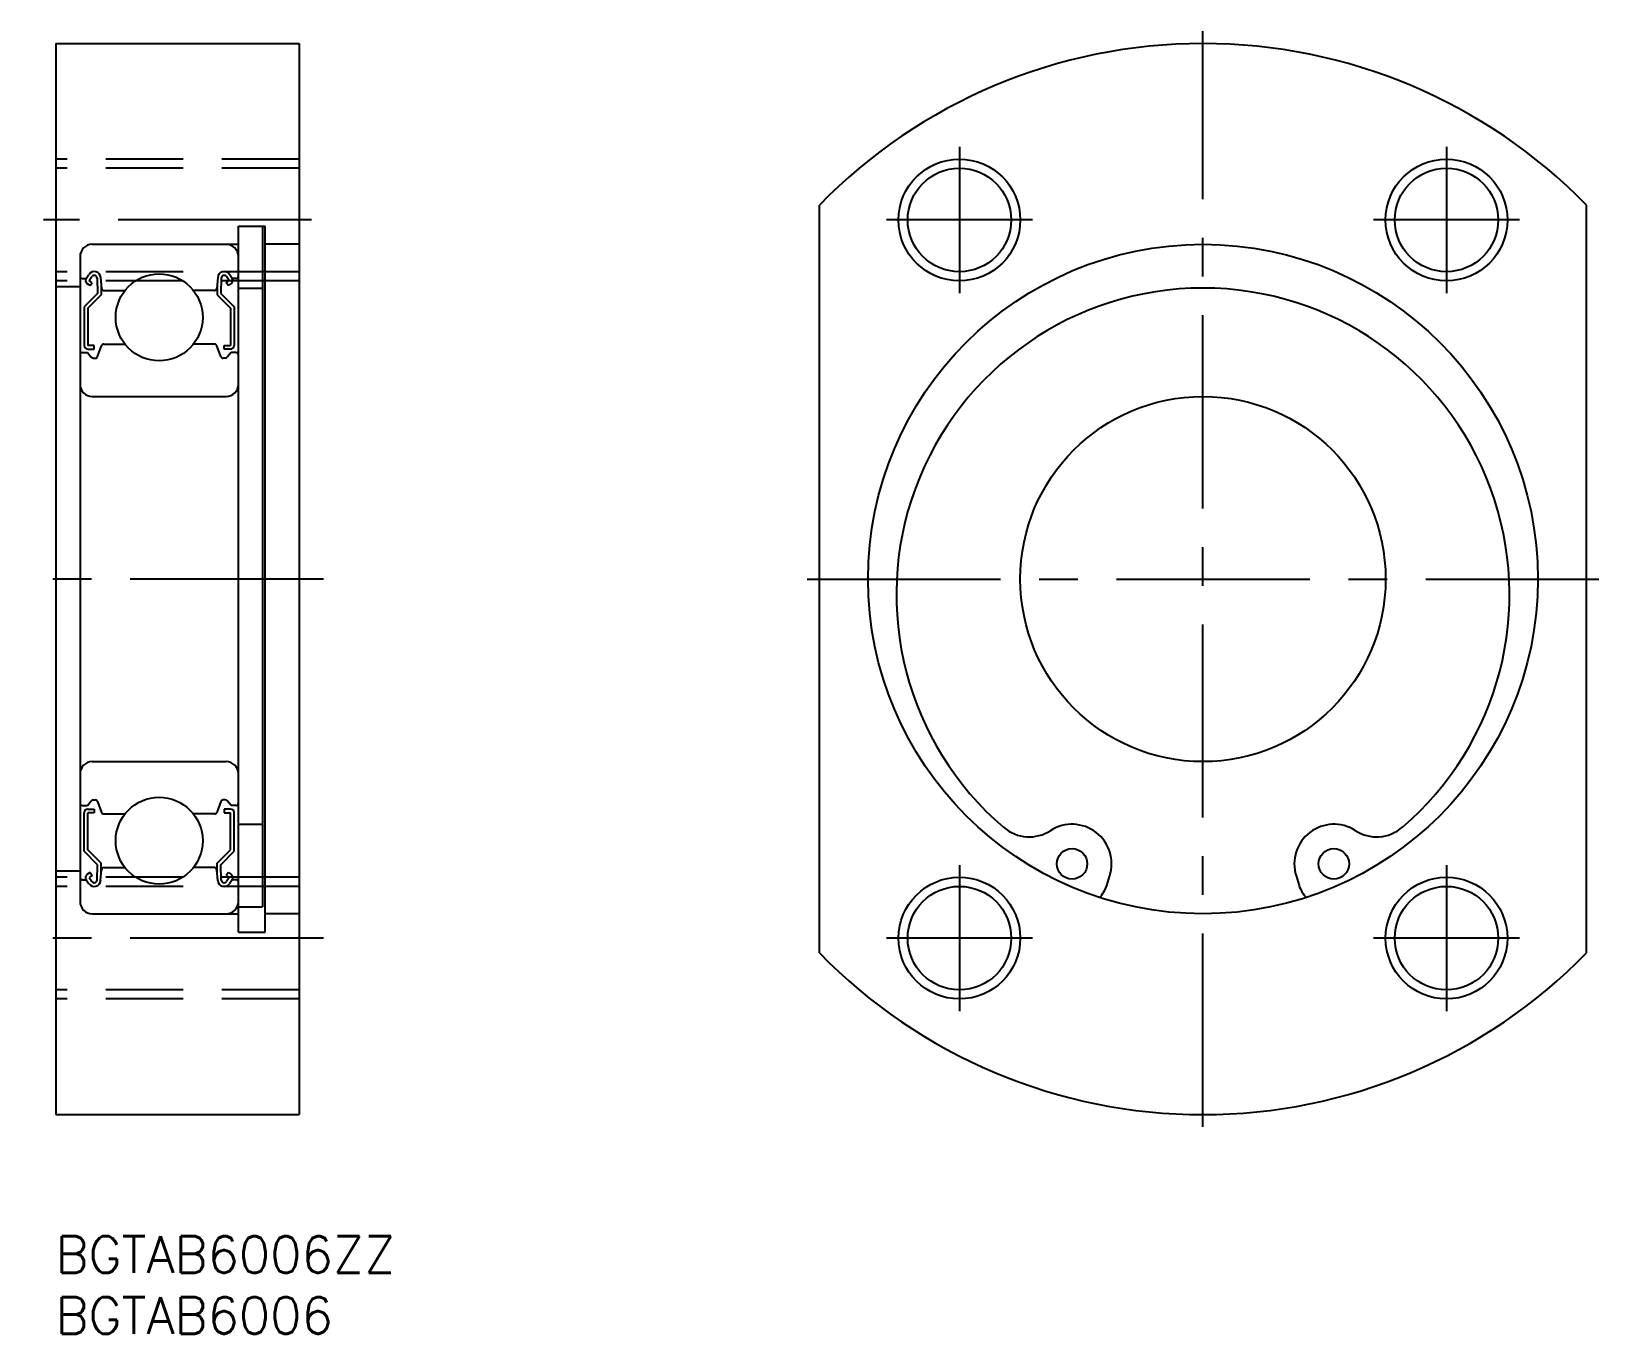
# Model space of a CAD drawing. Extents: x -2 to 127, y -8 to 99.
import ezdxf

# ---------------------------------------------------------------- set-up
doc = ezdxf.new("R2010")
doc.units = 0
doc.header["$LTSCALE"] = 0.5
doc.linetypes.add('CENTER', pattern=[50.8, 31.75, -6.35, 6.35, -6.35])
doc.linetypes.add('DASHED', pattern=[19.05, 12.7, -6.35])
for name, color, linetype in [('MSM_CENTER', 1, 'CENTER'), ('MSM_CONTINUOUS', 7, 'CONTINUOUS'), ('MSM_DASHED', 4, 'DASHED'), ('MSM_NARROW', 5, 'CONTINUOUS'), ('MSM_PART_NUMBER', 7, 'CONTINUOUS')]:
    doc.layers.add(name, color=color, linetype=linetype)
doc.styles.get("Standard").update_dxf_attribs({"font": 'txt.shx', "height": 3, "bigfont": 'bigfont.shx'})

# ---------------------------------------------------------------- blocks, each defined once
blk = doc.blocks.new('*U4')
at = {"layer": 'MSM_PART_NUMBER'}
blk.add_text('BGTAB6006ZZ', height=3, dxfattribs=at).set_placement((0, -3))
blk = doc.blocks.new('*U5')
at = {"layer": 'MSM_PART_NUMBER'}
blk.add_text('BGTAB6006', height=3, dxfattribs=at).set_placement((0, -8))

msp = doc.modelspace()

# ---------------------------------------------------------------- linework, layer by layer
at = {"layer": 'MSM_CENTER'}
for p, q in [((94.22, 9), (94.22, 99)), ((74.22, 89.5), (74.22, 77.5)), ((114.22, 89.5), (114.22, 77.5)), ((21, 83.5), (-1, 83.5)), ((80.22, 83.5), (68.22, 83.5)), ((120.22, 83.5), (108.22, 83.5)), ((22, 54), (-1, 54)), ((61.72, 54), (126.72, 54)), ((74.22, 30.5), (74.22, 18.5)), ((114.22, 30.5), (114.22, 18.5)), ((22, 24.5), (-2, 24.5)), ((80.22, 24.5), (68.22, 24.5)), ((120.22, 24.5), (108.22, 24.5))]:
    msp.add_line(p, q, dxfattribs=at)
at = {"layer": 'MSM_CONTINUOUS'}
for p, q in [((0, 98), (0, 10)), ((0, 98), (20, 98)), ((20, 98), (20, 10)), ((62.72, 23.28), (62.72, 84.72)), ((125.72, 23.28), (125.72, 84.72)), ((15, 25), (15, 83)), ((15, 83), (17.2, 83)), ((17, 27.08), (17, 83)), ((17.2, 25), (17.2, 83)), ((3, 81.5), (15, 81.5)), ((20, 81.5), (17.2, 81.5)), ((2, 80.5), (2, 27.5)), ((2.2, 78.7), (2.5, 78.7)), ((2.5, 78.7), (2.73, 79.03)), ((2.75, 78.53), (2.98, 78.86)), ((2.99, 78.35), (2.75, 78.53)), ((3.4, 78.73), (3.44, 77.47)), ((3.69, 78.77), (3.77, 77.88)), ((13.31, 78.77), (13.23, 77.88)), ((13.6, 78.73), (13.56, 77.47)), ((14.01, 78.35), (14.25, 78.53)), ((14.25, 78.53), (14.02, 78.86)), ((14.5, 78.7), (14.27, 79.03)), ((14.8, 78.7), (14.5, 78.7)), ((2, 78), (0, 78)), ((3.44, 77.47), (2.34, 76.37)), ((2.82, 78.11), (2.57, 78.28)), ((3.74, 77.35), (2.64, 76.25)), ((2.82, 78.11), (2.99, 78.35)), ((3.74, 78.22), (3.74, 77.35)), ((3.97, 77.7), (5.69, 77.7)), ((13.03, 77.7), (11.31, 77.7)), ((13.26, 78.22), (13.26, 77.35)), ((13.26, 77.35), (14.36, 76.25)), ((13.56, 77.47), (14.66, 76.37)), ((14.18, 78.11), (14.01, 78.35)), ((14.18, 78.11), (14.43, 78.28)), ((14.99, 77.9), (16.99, 77.9)), ((2.34, 76.37), (2.34, 73.2)), ((2.64, 76.25), (2.64, 73.2)), ((14.36, 76.25), (14.36, 73.2)), ((14.66, 76.37), (14.66, 73.2)), ((2.2, 72.6), (2.6, 72.6)), ((2.6, 72.6), (2.92, 72.22)), ((3.16, 73.2), (2.64, 73.2)), ((2.64, 72.9), (3.16, 72.9)), ((3.07, 72.15), (3.25, 72.15)), ((3.16, 72.9), (3.16, 73.2)), ((3.43, 72.28), (3.76, 73.17)), ((3.95, 73.3), (5.69, 73.3)), ((13.05, 73.3), (11.31, 73.3)), ((13.57, 72.28), (13.24, 73.17)), ((13.93, 72.15), (13.75, 72.15)), ((13.84, 72.9), (13.84, 73.2)), ((13.84, 73.2), (14.36, 73.2)), ((14.36, 72.9), (13.84, 72.9)), ((14.4, 72.6), (14.08, 72.22)), ((14.8, 72.6), (14.4, 72.6)), ((3, 69), (14, 69)), ((3, 39), (14, 39)), ((2.2, 35.4), (2.6, 35.4)), ((2.34, 31.63), (2.34, 34.8)), ((2.6, 35.4), (2.92, 35.78)), ((2.64, 35.1), (3.16, 35.1)), ((2.64, 31.75), (2.64, 34.8)), ((3.16, 34.8), (2.64, 34.8)), ((3.07, 35.85), (3.25, 35.85)), ((3.16, 35.1), (3.16, 34.8)), ((3.43, 35.72), (3.76, 34.83)), ((13.57, 35.72), (13.24, 34.83)), ((13.93, 35.85), (13.75, 35.85)), ((13.84, 35.1), (13.84, 34.8)), ((14.36, 35.1), (13.84, 35.1)), ((13.84, 34.8), (14.36, 34.8)), ((14.4, 35.4), (14.08, 35.78)), ((14.36, 31.75), (14.36, 34.8)), ((14.8, 35.4), (14.4, 35.4)), ((14.66, 31.63), (14.66, 34.8)), ((3.95, 34.7), (5.69, 34.7)), ((13.05, 34.7), (11.31, 34.7)), ((14.99, 33.85), (16.99, 33.85)), ((3.44, 30.53), (2.34, 31.63)), ((3.74, 30.65), (2.64, 31.75)), ((13.26, 30.65), (14.36, 31.75)), ((13.56, 30.53), (14.66, 31.63)), ((2, 30), (0, 30)), ((2.82, 29.89), (2.57, 29.72)), ((2.99, 29.65), (2.75, 29.47)), ((2.82, 29.89), (2.99, 29.65)), ((3.4, 29.27), (3.44, 30.53)), ((3.69, 29.23), (3.77, 30.12)), ((3.74, 29.78), (3.74, 30.65)), ((3.97, 30.3), (5.69, 30.3)), ((13.03, 30.3), (11.31, 30.3)), ((13.31, 29.23), (13.23, 30.12)), ((13.26, 29.78), (13.26, 30.65)), ((13.6, 29.27), (13.56, 30.53)), ((14.18, 29.89), (14.01, 29.65)), ((14.01, 29.65), (14.25, 29.47)), ((14.18, 29.89), (14.43, 29.72)), ((86.32, 28.83), (86.57, 29.63)), ((101.87, 29.63), (102.12, 28.83)), ((2.2, 29.3), (2.5, 29.3)), ((2.5, 29.3), (2.73, 28.97)), ((2.75, 29.47), (2.98, 29.14)), ((14.25, 29.47), (14.02, 29.14)), ((14.5, 29.3), (14.27, 28.97)), ((14.8, 29.3), (14.5, 29.3)), ((14.99, 27.08), (16.99, 27.08)), ((3, 26.5), (15, 26.5)), ((6.05, 26.5), (6.05, 26.5)), ((20, 26.5), (17.2, 26.5)), ((15, 25), (17.2, 25)), ((0, 10), (20, 10))]:
    msp.add_line(p, q, dxfattribs=at)
for centre, radius in [((74.22, 83.5), 4.25), ((114.22, 83.5), 4.25), ((94.22, 54), 27.5), ((8.5, 75.5), 3.57), ((94.22, 54), 15), ((8.5, 32.5), 3.57), ((83.47, 30.6), 1.25), ((104.97, 30.6), 1.25), ((74.22, 24.5), 4.25), ((114.22, 24.5), 4.25)]:
    msp.add_circle(centre, radius, dxfattribs=at)
for centre, radius, start, end in [((94.22, 54), 44, 44.2822, 135.7178), ((3, 80.5), 1, 90, 180), ((14, 80.5), 1, 0, 90), ((2.2, 78.9), 0.2, 180, 270), ((2.75, 78.53), 0.3, 144.9356, 235.0377), ((3.17, 78.73), 0.53, 5.0651, 144.9356), ((3.17, 78.72), 0.23, 2.1311, 144.9356), ((13.83, 78.73), 0.53, 35.0644, 174.9349), ((13.83, 78.72), 0.23, 35.0644, 177.8689), ((14.25, 78.53), 0.3, 304.9623, 35.0644), ((14.8, 78.9), 0.2, 270, 0), ((3.97, 77.9), 0.2, 185.0651, 270), ((13.03, 77.9), 0.2, 270, 354.9349), ((94.22, 52.73), 25.18, 310.5744, 229.4256), ((2.2, 72.4), 0.2, 90, 180), ((2.64, 73.2), 0.3, 180, 270), ((3.07, 72.35), 0.2, 219.9991, 270), ((3.25, 72.35), 0.2, 270, 339.9703), ((3.95, 73.1), 0.2, 90, 159.9703), ((13.05, 73.1), 0.2, 20.0297, 90), ((13.75, 72.35), 0.2, 200.0297, 270), ((13.93, 72.35), 0.2, 270, 320.0009), ((14.36, 73.2), 0.3, 270, 0), ((14.8, 72.4), 0.2, 0, 90), ((3, 70), 1, 180, 270), ((14, 70), 1, 270, 0), ((3, 38), 1, 90, 180), ((14, 38), 1, 0, 90), ((2.2, 35.6), 0.2, 180, 270), ((2.64, 34.8), 0.3, 90, 180), ((3.07, 35.65), 0.2, 90, 140.0009), ((3.25, 35.65), 0.2, 20.0297, 90), ((3.95, 34.9), 0.2, 200.0297, 270), ((13.05, 34.9), 0.2, 270, 339.9703), ((13.75, 35.65), 0.2, 90, 159.9703), ((13.93, 35.65), 0.2, 39.9991, 90), ((14.36, 34.8), 0.3, 0, 90), ((14.8, 35.6), 0.2, 270, 0), ((79.96, 36.07), 3.25, 229.4256, 302.6918), ((83.47, 30.6), 3.25, 342.5755, 122.6918), ((104.97, 30.6), 3.25, 57.3082, 197.4245), ((108.48, 36.07), 3.25, 237.3082, 310.5744), ((2.75, 29.47), 0.3, 124.9623, 215.0644), ((3.97, 30.1), 0.2, 90, 174.9349), ((13.03, 30.1), 0.2, 5.0651, 90), ((14.25, 29.47), 0.3, 324.9356, 55.0377), ((2.2, 29.1), 0.2, 90, 180), ((3.17, 29.27), 0.53, 215.0644, 354.9349), ((3.17, 29.28), 0.23, 215.0644, 357.8689), ((13.83, 29.27), 0.53, 185.0651, 324.9356), ((13.83, 29.28), 0.23, 182.1311, 324.9356), ((14.8, 29.1), 0.2, 0, 90), ((83.93, 29.58), 2.5, 316.0388, 342.5755), ((104.5, 29.58), 2.5, 197.4245, 223.9612), ((3, 27.5), 1, 180, 270), ((14, 27.5), 1, 270, 0), ((94.22, 54), 44, 224.2822, 315.7178)]:
    msp.add_arc(centre, radius, start, end, dxfattribs=at)
at = {"layer": 'MSM_DASHED'}
for p, q in [((20, 88.5), (0, 88.5)), ((20, 87.75), (0, 87.75)), ((20, 79.25), (0, 79.25)), ((20, 78.5), (0, 78.5)), ((20, 29.5), (0, 29.5)), ((20, 28.75), (0, 28.75)), ((20, 20.25), (0, 20.25)), ((20, 19.5), (0, 19.5))]:
    msp.add_line(p, q, dxfattribs=at)
at = {"layer": 'MSM_NARROW'}
for centre in [(74.22, 83.5), (114.22, 83.5), (74.22, 24.5), (114.22, 24.5)]:
    msp.add_circle(centre, 5, dxfattribs=at)

# ---------------------------------------------------------------- block references
at = {"layer": 'MSM_CONTINUOUS'}
for name in ['*U4', '*U5']:
    msp.add_blockref(name, (0, 0), dxfattribs=at)

doc.saveas('drawing.dxf')
